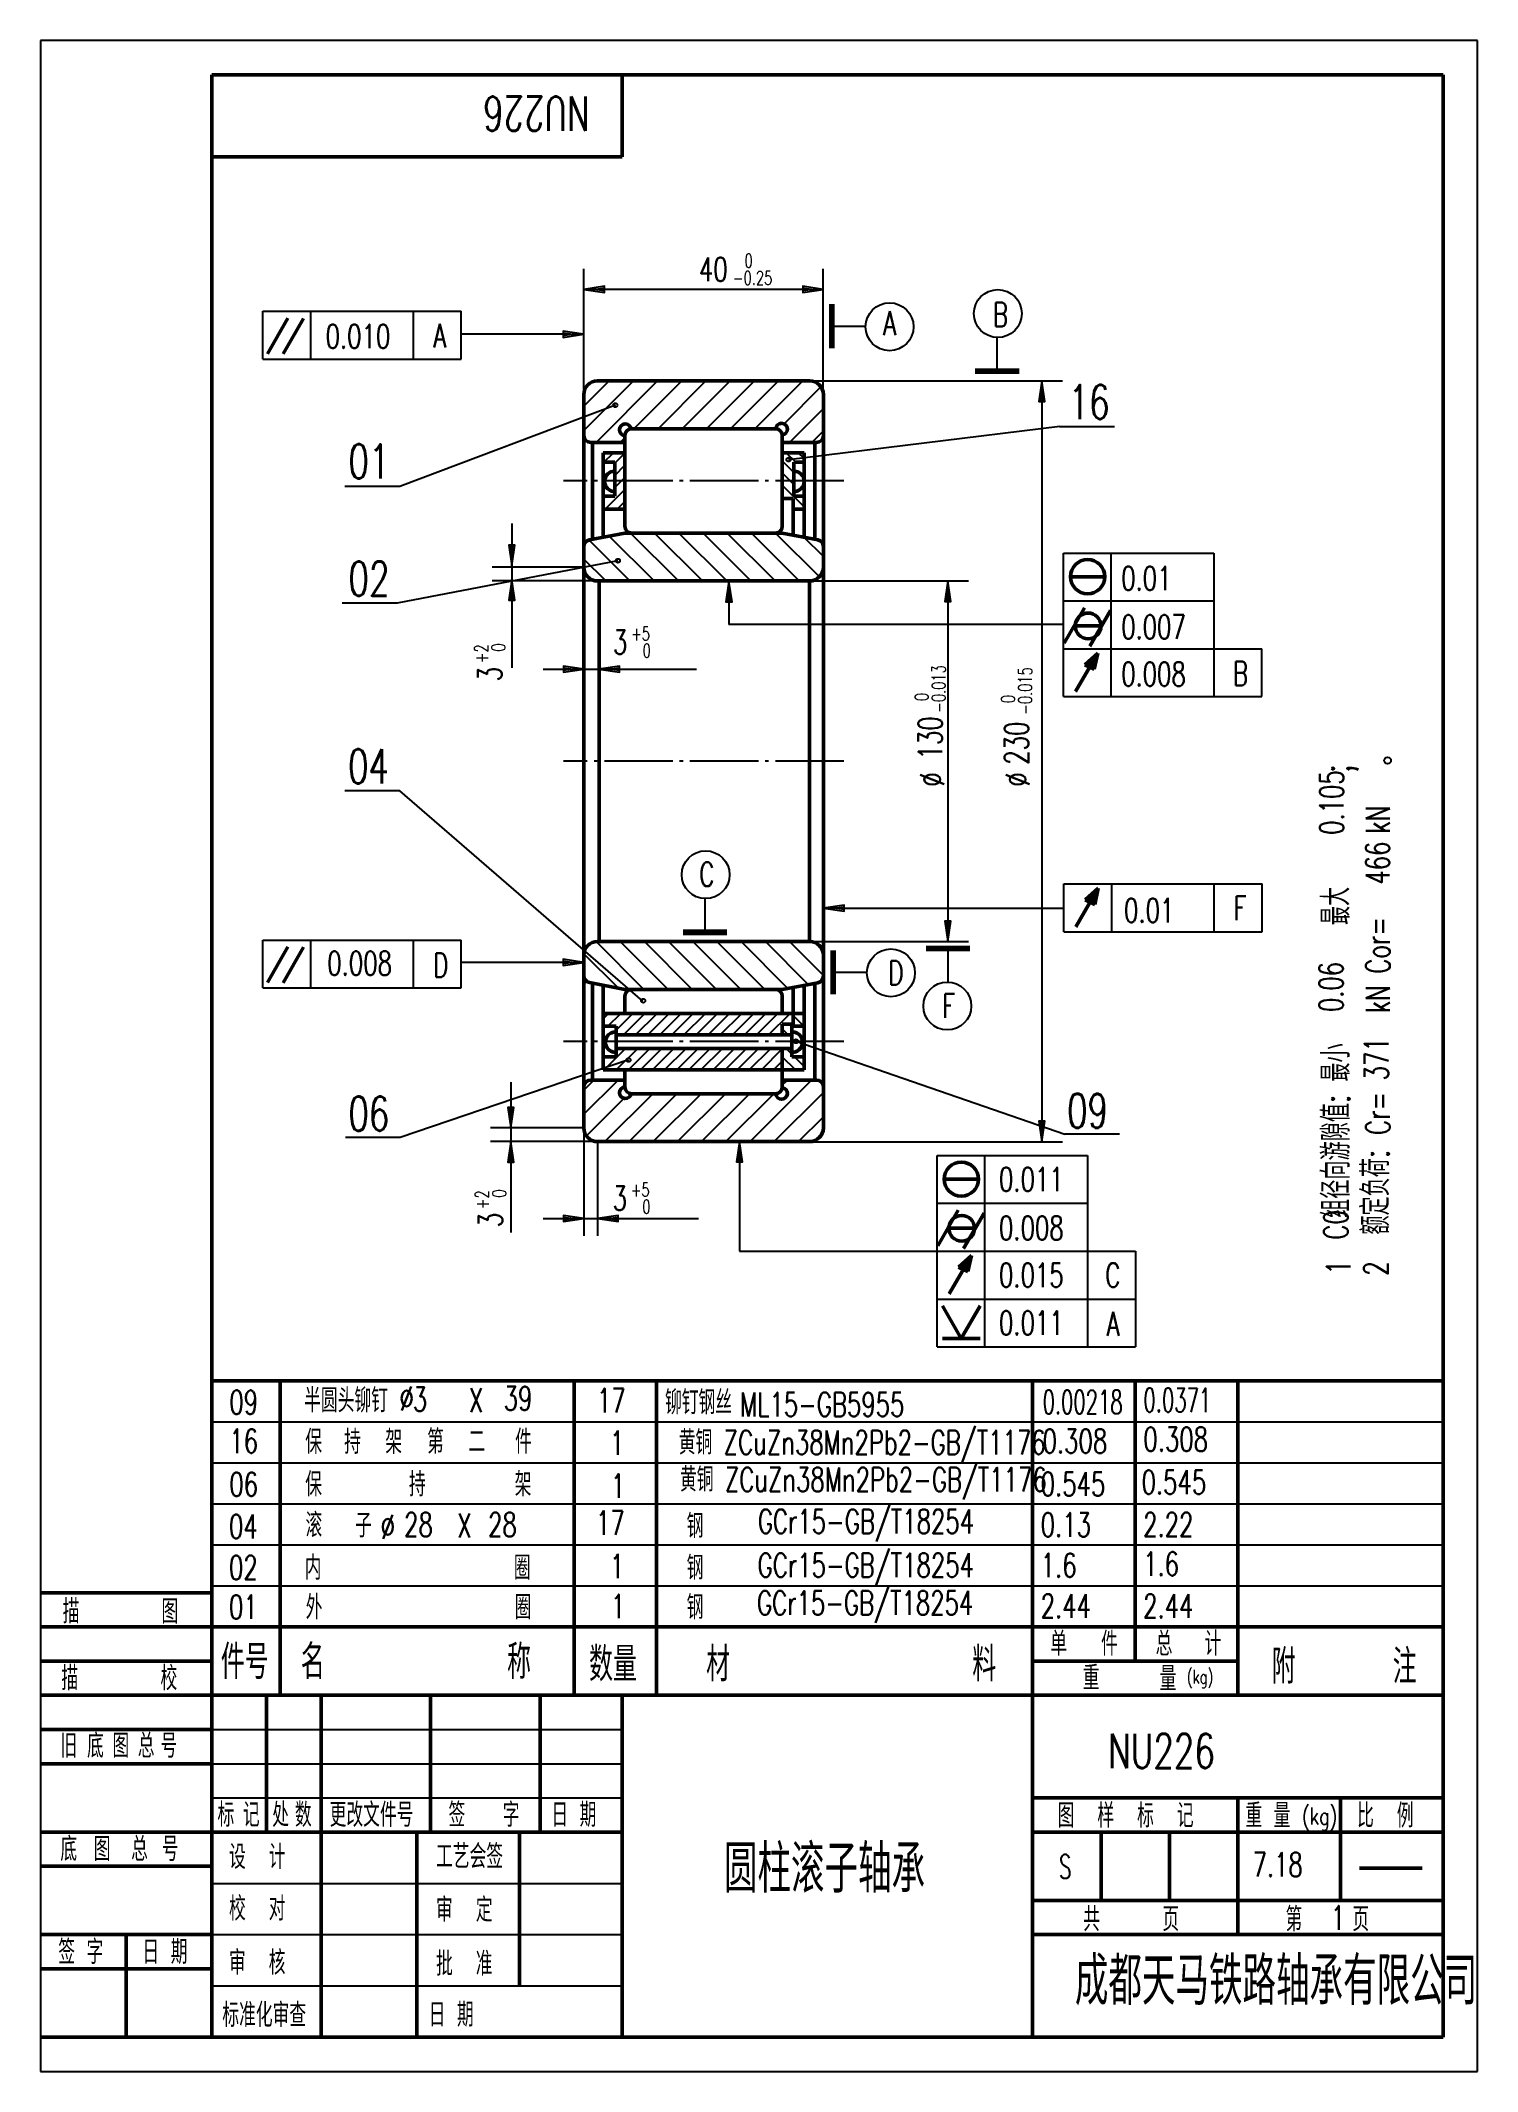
# Model space of a CAD drawing. Extents: x 0 to 210, y 0 to 297.
import ezdxf
from ezdxf.enums import TextEntityAlignment as Align

# ---------------------------------------------------------------- set-up
doc = ezdxf.new("R2010")
doc.units = 0
doc.header["$MEASUREMENT"] = 0
doc.linetypes.add('CENTER', pattern=[12.5, 10, -1, 0.5, -1])
doc.layers.get('0').update_dxf_attribs({"color": 6, "linetype": 'CONTINUOUS'})
doc.layers.get('DEFPOINTS').update_dxf_attribs({"linetype": 'CONTINUOUS'})
doc.layers.add('1', color=2, linetype='CONTINUOUS', lineweight=50)
for name, color, linetype in [('2', 6, 'CONTINUOUS'), ('3', 7, 'CENTER'), ('90', 7, 'CONTINUOUS')]:
    doc.layers.add(name, color=color, linetype=linetype)
doc.styles.add('HZ', font='SIMPLEX', dxfattribs={"width": 0.7, "bigfont": 'HZTXT'})
doc.dimstyles.get("Standard").update_dxf_attribs({"dimtxt": 0.18, "dimasz": 0.18, "dimexe": 0.18, "dimexo": 0.0625, "dimgap": 0.09, "dimtad": 0, "dimtih": 1, "dimtoh": 1, "dimdec": 4, "dimzin": 0, "dimdsep": 46, "dimtxsty": 'Standard', "dimcen": 0.09, "dimadec": 0, "dimazin": 0, "dimtfac": 1, "dimtdec": 4, "dimtofl": 0, "dimtmove": 0, "dimatfit": 3, "dimfxl": 0, "dimtolj": 1, "dimtzin": 0, "dimarcsym": 0})

# ---------------------------------------------------------------- blocks, each defined once
blk = doc.blocks.new('BLK', base_point=(1, 0))
for points in [[(0, 0), (1, 0), (0, 0.15), (0, -0.15), (1, 0)], [(0, 0.07), (0.5, 0), (0, -0.07)]]:
    blk.add_lwpolyline(points)
blk = doc.blocks.new('*D4')
at = {"color": 0, "linetype": 'ByBlock'}
for p, q in [((112.4, 247.24), (149.35, 247.24)), ((146.35, 244.24), (146.35, 138.97)), ((112.4, 135.97), (149.35, 135.97))]:
    blk.add_line(p, q, dxfattribs=at)
at = {"layer": 'DEFPOINTS', "color": 0, "linetype": 'ByBlock'}
for p in [(112.4, 247.24), (112.4, 135.97), (146.35, 135.97)]:
    blk.add_point(p, dxfattribs=at)
at = {"color": 0, "linetype": 'ByBlock', "xscale": 3, "yscale": 3, "zscale": 3}
for p, rotation in [((146.35, 247.24), 90), ((146.35, 135.97), 270)]:
    blk.add_blockref('BLK', p, dxfattribs=dict(at, rotation=rotation))
blk = doc.blocks.new('*D3')
at = {"color": 0, "linetype": 'ByBlock'}
for p, q in [((112.4, 214.97), (135.61, 214.97)), ((132.61, 211.97), (132.61, 165.24)), ((112.4, 162.24), (135.61, 162.24))]:
    blk.add_line(p, q, dxfattribs=at)
at = {"layer": 'DEFPOINTS', "color": 0, "linetype": 'ByBlock'}
for p in [(112.4, 214.97), (112.4, 162.24), (132.61, 162.24)]:
    blk.add_point(p, dxfattribs=at)
at = {"color": 0, "linetype": 'ByBlock', "xscale": 3, "yscale": 3, "zscale": 3}
for p, rotation in [((132.61, 214.97), 90), ((132.61, 162.24), 270)]:
    blk.add_blockref('BLK', p, dxfattribs=dict(at, rotation=rotation))
blk = doc.blocks.new('*D2')
at = {"color": 0, "linetype": 'ByBlock'}
for p, q in [((-152.5, 134.63), (-152.5, 153.01)), ((-117.5, 134.63), (-117.5, 153.01)), ((-120.5, 150.01), (-149.5, 150.01))]:
    blk.add_line(p, q, dxfattribs=at)
at = {"layer": 'DEFPOINTS', "color": 0, "linetype": 'ByBlock'}
for p in [(-152.5, 150.01), (-152.5, 134.63), (-117.5, 134.63)]:
    blk.add_point(p, dxfattribs=at)
at = {"color": 0, "linetype": 'ByBlock', "xscale": 3, "yscale": 3, "zscale": 3, "rotation": 180}
blk.add_blockref('BLK', (-152.5, 150.01), dxfattribs=at)
at = {"color": 0, "linetype": 'ByBlock', "xscale": 3, "yscale": 3, "zscale": 3}
blk.add_blockref('BLK', (-117.5, 150.01), dxfattribs=at)
blk = doc.blocks.new('ZL', base_point=(176.19, 35.82))
at = {"layer": '2', "style": 'HZ', "width": 0.7}
blk.add_text('重 量', height=3.5, dxfattribs=at).set_placement((176.34, 35.82))

msp = doc.modelspace()

# ---------------------------------------------------------------- linework, layer by layer
msp.add_line((109.30769, 235.72511), (148.96184, 240.59583))
at = {"layer": '1'}
for p, q in [((25, 292), (25, 5)), ((205, 292), (25, 292)), ((85, 280), (85, 292)), ((205, 5), (205, 292)), ((25, 280), (85, 280)), ((115.50856, 252.0402), (115.50856, 258.4402)), ((115.80856, 252.0402), (115.80856, 258.4402)), ((33.13615, 251.21145), (36.13615, 256.4076)), ((35.44561, 251.17109), (38.44561, 256.36725)), ((143.01981, 248.80816), (136.61981, 248.80816)), ((143.01981, 248.50816), (136.61981, 248.50816)), ((82.2306, 236.73661), (82.2306, 224.36387)), ((83.92654, 235.33504), (83.92654, 230.3715)), ((110.09844, 235.33504), (110.09844, 230.3715)), ((111.57758, 236.73661), (111.57758, 224.37218)), ((108.40409, 230.04894), (109.97519, 230.04894)), ((109.97519, 230.04894), (109.97519, 224.67627)), ((85.40409, 224.97443), (80.21516, 223.97611)), ((108.40409, 224.97443), (113.59054, 223.99017)), ((150.49489, 218.59371), (155.49489, 218.59371)), ((150.64608, 218.59371), (150.64608, 218.59371)), ((149.5826, 208.85806), (152.5826, 214.05421)), ((151.29159, 211.42702), (155.02953, 211.42702)), ((153.36322, 208.44239), (156.36322, 213.63854)), ((151.26157, 201.79399), (154.51157, 207.42316)), ((154.51157, 207.42316), (152.62612, 205.7234)), ((152.62612, 205.7234), (154.00872, 205.06458)), ((153.90364, 206.40498), (153.04797, 205.56499)), ((153.93366, 206.44072), (153.67846, 205.26117)), ((154.51157, 207.42316), (154.00872, 205.06458)), ((151.32161, 167.40153), (154.57161, 173.03069)), ((154.57161, 173.03069), (152.68617, 171.33093)), ((154.57161, 173.03069), (154.06877, 170.67211)), ((152.68617, 171.33093), (154.06877, 170.67211)), ((153.96369, 172.01251), (153.10802, 171.17252)), ((153.99371, 172.04825), (153.73851, 170.8687)), ((100.31127, 166.73644), (93.91127, 166.73644)), ((100.31127, 166.43644), (93.91127, 166.43644)), ((33.13615, 159.25391), (36.13615, 164.45006)), ((35.44561, 159.21355), (38.44561, 164.40971)), ((115.71087, 157.55313), (115.71087, 163.95313)), ((116.01087, 157.55313), (116.01087, 163.95313)), ((129.41406, 164.38115), (135.81406, 164.38115)), ((129.41406, 164.08115), (135.81406, 164.08115)), ((85.40409, 158.23661), (80.21516, 159.23493)), ((82.2306, 146.47443), (82.2306, 158.84717)), ((108.40409, 158.23661), (113.59054, 159.22087)), ((109.97519, 153.1621), (109.97519, 158.53476)), ((111.57758, 146.47443), (111.57758, 158.83886)), ((84.12028, 148.37071), (84.12028, 152.86529)), ((109.77694, 151.60552), (84.12028, 151.60552)), ((108.40409, 153.1621), (109.97519, 153.1621)), ((109.77691, 148.37061), (109.77695, 152.86518)), ((109.77692, 149.60552), (84.12028, 149.60552)), ((109.77691, 148.37061), (111.57758, 148.37061)), ((132.02761, 130.49327), (137.02761, 130.49327)), ((132.1788, 130.49327), (132.1788, 130.49327)), ((131.11533, 120.75762), (134.11533, 125.95377)), ((134.89594, 120.34195), (137.89594, 125.5381)), ((132.82431, 123.32658), (136.56225, 123.32658)), ((132.79429, 113.69355), (136.04429, 119.32272)), ((136.04429, 119.32272), (134.15884, 117.62296)), ((136.04429, 119.32272), (135.54145, 116.96414)), ((134.15884, 117.62296), (135.54145, 116.96414)), ((135.43636, 118.30454), (134.58069, 117.46455)), ((135.46639, 118.34028), (135.21119, 117.16073)), ((132.79429, 113.69355), (132.79429, 113.69355)), ((134.55351, 107.19397), (131.80351, 111.95711)), ((134.55351, 107.19397), (137.30351, 111.95711)), ((131.80351, 107.19397), (137.30351, 107.19397)), ((25, 101), (205, 101)), ((35, 101), (35, 55)), ((78, 101), (78, 55)), ((90, 101), (90, 55)), ((145, 101), (145, 5)), ((160, 101), (160, 60)), ((175, 101), (175, 55)), ((0, 70), (25, 70)), ((0, 65), (25, 65)), ((25, 65), (205, 65)), ((0, 60), (25, 60)), ((145, 60), (175, 60)), ((0, 55), (25, 55)), ((25, 55), (205, 55)), ((33, 55), (33, 35)), ((41, 55), (41, 5)), ((57, 55), (57, 35)), ((73, 55), (73, 35)), ((85, 55), (85, 5)), ((0, 50), (25, 50)), ((0, 45), (25, 45)), ((145, 40), (205, 40)), ((175, 40), (175, 20)), ((190, 40), (190, 25)), ((0, 35), (25, 35)), ((25, 35), (85, 35)), ((55, 35), (55, 5)), ((70, 35), (70, 12.5)), ((145, 35), (205, 35)), ((155, 35), (155, 25)), ((165, 35), (165, 25)), ((0, 30), (25, 30)), ((192.75137, 29.70332), (201.9536, 29.70332)), ((145, 25), (205, 25)), ((0, 20), (25, 20)), ((12.5, 20), (12.5, 5)), ((145, 20), (205, 20)), ((0, 15), (25, 15)), ((0, 5), (205, 5))]:
    msp.add_line(p, q, dxfattribs=at)
at = {"layer": '1', "color": 2}
for p, q in [((112.40409, 247.23661), (81.40409, 247.23661)), ((79.40415, 245.23661), (79.40415, 137.97443)), ((114.40415, 245.23661), (114.40415, 137.97443)), ((80.40409, 238.23661), (85.40409, 238.23661)), ((80.65749, 224.06121), (80.65749, 238.23661)), ((85.40409, 239.23661), (85.40409, 225.97443)), ((107.40409, 240.23661), (86.40409, 240.23661)), ((108.40409, 225.97443), (108.40409, 239.34685)), ((113.40409, 238.23661), (108.40409, 238.23661)), ((113.15069, 238.23661), (113.15069, 224.07364)), ((82.2306, 236.73661), (85.40409, 236.73661)), ((82.2755, 235.33504), (83.92654, 235.33504)), ((108.40409, 236.73661), (111.57758, 236.73661)), ((110.09844, 235.33504), (111.57758, 235.33504)), ((82.2755, 230.3715), (83.92654, 230.3715)), ((110.09844, 230.3715), (111.57758, 230.3715)), ((82.2306, 228.47443), (85.40409, 228.47443)), ((109.97519, 228.47443), (111.57758, 228.47443)), ((108.40409, 224.97443), (85.40409, 224.97443)), ((112.40409, 217.97443), (81.40409, 217.97443)), ((81.64494, 217.97443), (81.64494, 165.23661)), ((112.40415, 217.97443), (112.40415, 165.23661)), ((112.40409, 165.23661), (81.40409, 165.23661)), ((80.65749, 159.14982), (80.65749, 144.97443)), ((108.40409, 158.23661), (85.40409, 158.23661)), ((113.15069, 144.97443), (113.15069, 159.1374)), ((82.2306, 154.73661), (111.57758, 154.73661)), ((85.40409, 154.73661), (85.40409, 157.23661)), ((108.40409, 157.23661), (108.40409, 154.73661)), ((82.2755, 152.86529), (84.12028, 152.86529)), ((108.40409, 153.1621), (108.40409, 151.60552)), ((111.62173, 152.86517), (109.77695, 152.86518)), ((108.40409, 149.60552), (108.40409, 143.86419)), ((82.2306, 146.47443), (111.57758, 146.47443)), ((82.2755, 148.37071), (84.12028, 148.37071)), ((85.40409, 143.97443), (85.40409, 146.47443)), ((80.40409, 144.97443), (85.40409, 144.97443)), ((107.40409, 142.97443), (86.40409, 142.97443)), ((113.40409, 144.97443), (108.40409, 144.97443)), ((112.40409, 135.97443), (81.40409, 135.97443))]:
    msp.add_line(p, q, dxfattribs=at)
at = {"layer": '1'}
for centre, radius in [((153.03296, 218.59371), 2.5), ((153.10051, 211.40021), 1.87837), ((134.56568, 130.49327), 2.5), ((134.63323, 123.29977), 1.87837)]:
    msp.add_circle(centre, radius, dxfattribs=at)
at = {"layer": '1', "color": 2}
for centre, radius, start, end in [((81.40409, 245.23661), 2, 90, 180), ((112.40409, 245.23661), 2, 0, 90), ((80.40409, 239.23661), 1, 180, 270), ((86.40409, 239.23661), 1, 90, 180), ((107.40409, 239.23661), 1, 0, 90), ((113.40409, 239.23661), 1, 270, 0), ((86.40409, 225.97443), 1, 180, 270), ((107.40409, 225.97443), 1, 270, 0), ((81.40409, 219.97443), 2, 180, 270), ((112.40409, 219.97443), 2, 270, 0), ((81.40409, 163.23661), 2, 90, 180), ((112.40409, 163.23661), 2, 0, 90), ((86.40409, 157.23661), 1, 90, 180), ((107.40409, 157.23661), 1, 0, 90), ((80.40409, 143.97443), 1, 90, 180), ((86.40409, 143.97443), 1, 180, 270), ((107.40409, 143.97443), 1, 270, 0), ((113.40409, 143.97443), 1, 0, 90), ((81.40409, 137.97443), 2, 180, 270), ((112.40409, 137.97443), 2, 270, 0)]:
    msp.add_arc(centre, radius, start, end, dxfattribs=at)
at = {"layer": '1'}
for centre, radius, start, end in [((85.44986, 240.08335), 0.84797, 6.1570829, 266.9060508), ((108.30712, 240.18926), 0.84797, 276.1570829, 176.9060508), ((83.92654, 232.53609), 1.5, 90, 270), ((110.09844, 232.53609), 1.5, 270, 90), ((80.40409, 222.99412), 1, 100.8902673, 180), ((113.40409, 223.0077), 1, 0, 79.2544537), ((80.40409, 160.21692), 1, 180, 259.1097327), ((113.40409, 160.20333), 1, 280.7455463, 360), ((84.03829, 150.53609), 1.5, 86.8666518, 273.1333482), ((109.85892, 150.53599), 1.5, 266.8661957, 93.1328922), ((85.44986, 143.12769), 0.84797, 93.0939492, 353.8429171), ((108.30712, 143.02178), 0.84797, 183.0939492, 83.8429171)]:
    msp.add_arc(centre, radius, start, end, dxfattribs=at)
at = {"layer": '2'}
for p, q in [((0, 297), (0, 0)), ((210, 297), (0, 297)), ((210, 0), (210, 297)), ((32.48829, 250.42047), (32.48829, 257.42047)), ((32.48829, 257.42047), (61.48829, 257.42047)), ((39.48829, 250.42047), (39.48829, 257.42047)), ((54.48829, 250.42047), (54.48829, 257.42047)), ((61.48829, 250.42047), (61.48829, 257.42047)), ((76.47241, 254.04849), (61.48829, 254.04849)), ((115.50856, 255.2402), (120.50856, 255.2402)), ((139.81981, 248.50816), (139.81981, 253.50816)), ((32.48829, 250.42047), (61.48829, 250.42047)), ((79.40409, 243.53121), (83.10949, 247.23661)), ((79.40415, 239.99573), (86.64502, 247.23661)), ((81.18056, 238.23661), (90.18056, 247.23661)), ((86.71609, 240.23661), (93.71609, 247.23661)), ((90.25162, 240.23661), (97.25162, 247.23661)), ((93.78716, 240.23661), (100.78716, 247.23661)), ((97.32269, 240.23661), (104.32269, 247.23661)), ((100.85822, 240.23661), (107.85822, 247.23661)), ((104.39376, 240.23661), (111.39376, 247.23661)), ((84.00597, 243.68271), (52.48122, 231.79781)), ((108.65519, 240.9625), (114.05631, 246.36363)), ((109.46483, 238.23661), (114.40409, 243.17588)), ((84.71609, 238.23661), (85.40409, 238.92461)), ((112.78357, 238.26832), (114.44988, 239.93042)), ((148.94193, 240.54415), (156.94193, 240.54415)), ((82.2306, 235.25856), (83.70865, 236.73661)), ((83.92654, 235.18673), (85.40409, 236.66428)), ((83.92654, 233.41896), (85.40409, 234.89652)), ((110.09844, 233.84835), (108.40409, 235.5427)), ((110.37951, 235.33504), (108.97795, 236.73661)), ((111.57758, 235.90474), (110.74571, 236.73661)), ((52.48122, 231.79781), (44.48122, 231.79781)), ((83.92654, 231.6512), (85.40409, 233.12875)), ((110.09844, 232.08059), (108.40409, 233.77493)), ((111.57758, 228.83367), (108.40409, 232.00716)), ((82.2306, 229.95526), (82.64684, 230.3715)), ((82.51754, 228.47443), (85.40409, 231.36098)), ((84.2853, 228.47443), (85.40409, 229.59322)), ((86.14118, 217.97443), (80.15341, 223.96219)), ((89.67671, 217.97443), (83.11678, 224.53436)), ((93.21225, 217.97443), (86.33234, 224.85433)), ((96.74778, 217.97443), (89.74778, 224.97443)), ((100.28331, 217.97443), (93.28331, 224.97443)), ((103.81885, 217.97443), (96.81885, 224.97443)), ((107.35438, 217.97443), (100.35438, 224.97443)), ((110.88992, 217.97443), (103.88992, 224.97443)), ((113.82894, 218.57093), (107.56108, 224.83879)), ((114.40409, 221.53132), (111.55987, 224.37554)), ((84.38127, 220.93495), (52.09091, 214.75122)), ((82.60564, 217.97443), (79.40409, 221.17598)), ((149.49017, 222.06124), (171.49017, 222.06124)), ((149.49017, 201.06124), (149.49017, 222.06124)), ((156.49017, 201.06124), (156.49017, 222.06124)), ((171.49017, 222.06124), (171.49017, 201.06124)), ((52.09091, 214.75122), (44.09091, 214.75122)), ((100.60901, 215.16478), (100.60901, 211.60574)), ((149.49017, 215.06124), (171.49017, 215.06124)), ((149.49017, 211.60574), (100.60901, 211.60574)), ((149.49017, 208.06124), (178.49017, 208.06124)), ((178.49017, 201.06124), (178.49017, 208.06124)), ((149.49017, 201.06124), (178.49017, 201.06124)), ((52.48122, 187.26069), (44.48122, 187.26069)), ((88.0424, 156.54013), (52.48122, 187.26069)), ((149.55022, 166.66877), (149.55022, 173.66877)), ((149.55022, 173.66877), (178.55022, 173.66877)), ((156.55022, 166.66877), (156.55022, 173.66877)), ((171.55022, 166.66877), (171.55022, 173.66877)), ((178.55022, 166.66877), (178.55022, 173.66877)), ((97.11127, 166.43644), (97.11127, 171.43644)), ((117.43638, 170.11807), (149.55022, 170.11807)), ((149.55022, 166.66877), (178.55022, 166.66877)), ((32.48829, 165.46293), (61.48829, 165.46293)), ((32.48829, 158.46293), (32.48829, 165.46293)), ((39.48829, 158.46293), (39.48829, 165.46293)), ((54.48829, 158.46293), (54.48829, 165.46293)), ((61.48829, 158.46293), (61.48829, 165.46293)), ((84.46313, 158.41764), (79.41703, 163.46374)), ((88.1797, 158.23661), (81.19107, 165.22523)), ((91.71523, 158.23661), (84.71523, 165.23661)), ((95.25076, 158.23661), (88.25076, 165.23661)), ((98.7863, 158.23661), (91.7863, 165.23661)), ((102.32183, 158.23661), (95.32183, 165.23661)), ((105.85737, 158.23661), (98.85737, 165.23661)), ((109.23518, 158.39433), (102.3929, 165.23661)), ((112.20678, 158.95827), (105.92843, 165.23661)), ((114.40415, 160.29643), (109.46397, 165.23661)), ((132.61406, 164.38115), (132.61406, 159.38115)), ((76.54747, 162.19818), (61.48829, 162.19818)), ((115.71087, 160.75313), (120.71087, 160.75313)), ((32.48829, 158.46293), (61.48829, 158.46293)), ((82.2306, 153.94128), (83.02593, 154.73661)), ((82.92237, 152.86529), (84.7937, 154.73661)), ((84.12028, 152.29542), (86.56146, 154.73661)), ((85.19814, 151.60552), (88.32923, 154.73661)), ((86.96591, 151.60552), (90.097, 154.73661)), ((88.73367, 151.60552), (91.86477, 154.73661)), ((90.50144, 151.60552), (93.63253, 154.73661)), ((92.26921, 151.60552), (95.4003, 154.73661)), ((94.03697, 151.60552), (97.16807, 154.73661)), ((95.80474, 151.60552), (98.93583, 154.73661)), ((97.57251, 151.60552), (100.7036, 154.73661)), ((99.34028, 151.60552), (102.47137, 154.73661)), ((101.10804, 151.60552), (104.23913, 154.73661)), ((102.87581, 151.60552), (106.0069, 154.73661)), ((104.64358, 151.60552), (107.77467, 154.73661)), ((106.41134, 151.60552), (109.54244, 154.73661)), ((109.25622, 151.60552), (108.40409, 152.45765)), ((109.77695, 152.85256), (109.46741, 153.1621)), ((111.57758, 152.81969), (109.97519, 154.42209)), ((82.37035, 146.47443), (85.50144, 149.60552)), ((84.13812, 146.47443), (87.26921, 149.60552)), ((85.90588, 146.47443), (89.03697, 149.60552)), ((87.67365, 146.47443), (90.80474, 149.60552)), ((89.44142, 146.47443), (92.57251, 149.60552)), ((91.20918, 146.47443), (94.34028, 149.60552)), ((92.97695, 146.47443), (96.10804, 149.60552)), ((94.74472, 146.47443), (97.87581, 149.60552)), ((96.51248, 146.47443), (99.64358, 149.60552)), ((98.28025, 146.47443), (101.41134, 149.60552)), ((100.04802, 146.47443), (103.17911, 149.60552)), ((101.81579, 146.47443), (104.94688, 149.60552)), ((103.58355, 146.47443), (106.71464, 149.60552)), ((105.35132, 146.47443), (108.40409, 149.5272)), ((109.77692, 148.78153), (108.95292, 149.60552)), ((110.40495, 150.65624), (149.69756, 137.05814)), ((85.92748, 147.92476), (52.54126, 136.59472)), ((82.2306, 148.10245), (82.49887, 148.37071)), ((107.11909, 146.47443), (108.40409, 147.75943)), ((110.31625, 146.47443), (108.40409, 148.38658)), ((111.57758, 146.98086), (110.18783, 148.37061)), ((79.40415, 143.50822), (80.87035, 144.97443)), ((79.40415, 139.97269), (84.40588, 144.97443)), ((82.47695, 135.97443), (89.47695, 142.97443)), ((86.01248, 135.97443), (93.01248, 142.97443)), ((89.54802, 135.97443), (96.54802, 142.97443)), ((93.08355, 135.97443), (100.08355, 142.97443)), ((96.61909, 135.97443), (103.61909, 142.97443)), ((100.15462, 135.97443), (107.15462, 142.97443)), ((103.69015, 135.97443), (112.69015, 144.97443)), ((107.22569, 135.97443), (114.40415, 143.15288)), ((108.40409, 144.2239), (109.15462, 144.97443)), ((79.77759, 136.8106), (85.26672, 142.29973)), ((110.76122, 135.97443), (114.40415, 139.61735)), ((157.69756, 137.05814), (149.69756, 137.05814)), ((52.54126, 136.59472), (44.54126, 136.59472)), ((102.15523, 136.00369), (102.15523, 119.9608)), ((102.15523, 136.00369), (102.15523, 136.00369)), ((131.0229, 133.9608), (153.0229, 133.9608)), ((131.0229, 105.9608), (131.0229, 133.9608)), ((138.0229, 105.9608), (138.0229, 133.9608)), ((153.0229, 133.9608), (153.0229, 105.9608)), ((131.0229, 126.9608), (153.0229, 126.9608)), ((102.15523, 119.9608), (160.0229, 119.9608)), ((160.0229, 119.9608), (160.0229, 105.9608)), ((131.0229, 112.9608), (160.0229, 112.9608)), ((131.0229, 105.9608), (160.0229, 105.9608)), ((25, 95), (205, 95)), ((25, 89), (205, 89)), ((25, 83), (205, 83)), ((25, 77), (205, 77)), ((25, 71), (205, 71)), ((25, 50), (85, 50)), ((25, 45), (85, 45)), ((25, 40), (85, 40)), ((25, 27.5), (85, 27.5)), ((25, 20), (85, 20)), ((25, 12.5), (85, 12.5)), ((0, 0), (210, 0))]:
    msp.add_line(p, q, dxfattribs=at)
at = {"layer": '2', "linetype": 'ByBlock'}
for p, q in [((68.87409, 226.36804), (68.87409, 205.27904)), ((79.40415, 219.97443), (65.97681, 219.97443)), ((81.64494, 217.97443), (65.97681, 217.97443)), ((73.43767, 205.06894), (95.85027, 205.06894)), ((68.73809, 144.6895), (68.73809, 122.68903)), ((79.40415, 137.97443), (65.73809, 137.97443)), ((79.40415, 137.97443), (79.40415, 122.18861)), ((81.40409, 135.97443), (65.73809, 135.97443)), ((81.40409, 135.97443), (81.40409, 122.18861)), ((73.43767, 124.72213), (96.1355, 124.72213))]:
    msp.add_line(p, q, dxfattribs=at)
at = {"layer": '2'}
for centre, radius in [((124.08297, 255.15013), 3.5), ((139.90988, 257.08257), 3.5), ((84.00597, 243.68271), 0.3), ((109.30769, 235.72511), 0.3), ((84.38127, 220.93495), 0.3), ((196.86883, 191.71704), 0.5), ((97.20134, 175.01084), 3.5), ((124.28528, 160.66306), 3.5), ((132.52399, 155.80674), 3.5), ((88.07417, 156.57691), 0.3), ((110.40495, 150.65624), 0.3), ((85.92748, 147.92476), 0.3)]:
    msp.add_circle(centre, radius, dxfattribs=at)
at = {"layer": '3'}
for p, q in [((117.40409, 232.60552), (76.40409, 232.60552)), ((117.40415, 191.60552), (76.40415, 191.60552)), ((117.40409, 150.60552), (76.40409, 150.60552))]:
    msp.add_line(p, q, dxfattribs=at)

# ---------------------------------------------------------------- block references
at = {"layer": '2', "xscale": 3, "yscale": 3, "zscale": 3}
for p in [(79.35438, 254.04849), (79.39735, 162.19818)]:
    msp.add_blockref('BLK', p, dxfattribs=at)
at = {"layer": '2', "linetype": 'ByBlock', "xscale": 3, "yscale": 3, "zscale": 3}
for p, rotation in [((68.87409, 220.18889), 270), ((68.87409, 218.18889), 90), ((81.60564, 205.06894), 180), ((68.73809, 137.97443), 270), ((68.73809, 135.97443), 90), ((81.40409, 124.72213), 180)]:
    msp.add_blockref('BLK', p, dxfattribs=dict(at, rotation=rotation))
at = {"layer": '2', "xscale": 3, "yscale": 3, "zscale": 3}
for p, rotation in [((100.60901, 217.93244), 90), ((114.43487, 170.11807), 180), ((102.15523, 136.00369), 90)]:
    msp.add_blockref('BLK', p, dxfattribs=dict(at, rotation=rotation))
at = {"layer": '2', "linetype": 'ByBlock', "xscale": 3, "yscale": 3, "zscale": 3}
for p in [(79.40409, 205.06894), (79.40415, 124.72213)]:
    msp.add_blockref('BLK', p, dxfattribs=at)
at = {"layer": '2'}
msp.add_blockref('ZL', (175.93817, 35.65471), dxfattribs=at)

# ---------------------------------------------------------------- texts
at = {"layer": '2', "style": 'HZ'}
for s, height, width, p in [('B', 3.5, 0.7, (139.18931, 255.1923)), ('A', 3.5, 0.7, (57.40786, 252.10044)), ('16', 5, 0.7, (150.26297, 241.65222)), ('01', 5, 0.7, (45.00534, 232.97736)), ('02', 5, 0.7, (45.00534, 215.80567)), ('B', 3.5, 0.7, (174.28965, 202.70547)), ('04', 5, 0.7, (44.91527, 188.36876)), ('C', 3.5, 0.7, (96.2706, 173.33504)), ('F', 3.5, 0.7, (174.39473, 168.36662)), ('D', 3.5, 0.7, (57.40786, 160.03567)), ('D', 3.5, 0.7, (123.92232, 158.91231)), ('F', 3.5, 0.7, (131.80343, 154.06899)), ('09', 5, 0.7, (150.02654, 137.98749)), ('06', 5, 0.7, (44.97532, 137.55981)), ('C', 3.5, 0.7, (155.61221, 114.70023)), ('A', 3.5, 0.7, (155.82237, 107.58716)), ('09', 3.5, 0.7, (27.59167, 96.11581)), ('半圆头铆钉', 3.5, 0.7, (38.51698, 96.37314)), ('%%c', 3.5, 0.7, (52.44907, 96.67631)), ('X', 3.5, 0.7, (62.60931, 96.40783)), ('铆钉钢丝', 3.5, 0.7, (91.25783, 96.08678)), ('ML15-GB5955', 3.5, 0.7, (102.21996, 95.795)), ('16', 3.5, 0.7, (27.59167, 90.4325)), ('保', 3.5, 0.7, (38.67037, 90.3074)), ('持', 3.5, 0.7, (44.35984, 90.3074)), ('架', 3.5, 0.7, (50.37956, 90.3074)), ('第', 3.5, 0.7, (56.48936, 90.34314)), ('二', 3.5, 0.7, (62.5241, 90.34314)), ('件', 3.5, 0.7, (69.35447, 90.34314)), ('1', 3.5, 0.7, (83.21534, 90.16756)), ('06', 3.5, 0.7, (27.59167, 84.1058)), ('保', 3.5, 0.7, (38.67037, 84.0952)), ('持', 3.5, 0.7, (53.83228, 84.0952)), ('架', 3.5, 0.7, (69.29442, 84.0952)), ('1', 3.5, 0.7, (83.35533, 83.87581)), ('04', 3.5, 0.7, (27.53162, 77.93995)), ('滚', 3.5, 0.7, (38.7154, 78.13654)), ('子', 3.5, 0.7, (45.96881, 78.09486)), ('%%c', 3.5, 0.7, (49.70081, 77.88072)), ('X', 3.5, 0.7, (60.8905, 78.08846)), ('钢', 3.5, 0.7, (94.43917, 78.01144)), ('02', 3.5, 0.7, (27.53162, 71.93495)), ('内', 3.5, 0.7, (38.59531, 71.8992)), ('圈', 3.5, 0.7, (69.15931, 71.8992)), ('1', 3.5, 0.7, (83.21534, 72.13123)), ('钢', 3.5, 0.7, (94.43917, 71.8992)), ('描', 3.5, 0.7, (3.22753, 65.50101)), ('图', 3.5, 0.7, (17.66888, 65.50101)), ('01', 3.5, 0.7, (27.53162, 66.16228)), ('外', 3.5, 0.7, (38.74543, 66.12653)), ('圈', 3.5, 0.7, (69.27941, 66.12653)), ('1', 3.5, 0.7, (83.35533, 66.25893)), ('钢', 3.5, 0.7, (94.43917, 66.12653)), ('件号', 5, 0.7, (26.33068, 57.38711)), ('名', 5, 0.7, (38.02486, 57.38711)), ('称', 5, 0.7, (68.18355, 57.38711)), ('数量', 5, 0.7, (80.16295, 57.04754)), ('材', 5, 0.7, (97.27639, 57.04754)), ('料', 5, 0.7, (136.17194, 57.04754)), ('单', 3.5, 0.7, (147.5809, 60.7828)), ('件', 3.5, 0.7, (154.99672, 60.7828)), ('总', 3.5, 0.7, (162.983, 60.7828)), ('计', 3.5, 0.7, (170.1136, 60.7828)), ('描', 3.5, 0.7, (3.03238, 55.74288)), ('校', 3.5, 0.7, (17.51876, 55.74288)), ('重', 3.5, 0.7, (152.32463, 55.7965)), ('量', 3.5, 0.7, (163.55344, 55.68926)), ('附', 5, 0.7, (179.94632, 56.70797)), ('注', 5, 0.7, (197.63021, 56.70797)), ('(kg)', 2, 0.7, (167.54658, 56.70797)), ('旧', 3.5, 0.7, (2.88226, 45.85964)), ('底', 3.5, 0.7, (6.78533, 45.85964)), ('图', 3.5, 0.7, (10.49324, 45.85964)), ('总', 3.5, 0.7, (14.20115, 45.85964)), ('号', 3.5, 0.7, (17.51876, 45.85964)), ('标', 3.5, 0.7, (25.8503, 35.76194)), ('记', 3.5, 0.7, (29.55821, 35.76194)), ('处', 3.5, 0.7, (33.85158, 35.76194)), ('数', 3.5, 0.7, (37.16919, 35.76194)), ('更改文件号', 3.5, 0.7, (42.24318, 35.76194)), ('签   字', 3.5, 0.7, (59.61182, 35.76194)), ('日 期', 3.5, 0.7, (74.63862, 35.76194)), ('图  样  标  记', 3.5, 0.7, (148.64674, 35.65471)), ('比  例', 3.5, 0.7, (192.42112, 35.65471)), ('底', 3.5, 0.7, (2.88226, 30.75777)), ('图', 3.5, 0.7, (7.7611, 30.75777)), ('总', 3.5, 0.7, (13.22539, 30.75777)), ('号', 3.5, 0.7, (17.71391, 30.75777)), ('设  计', 3.5, 0.7, (27.53162, 29.61396)), ('工艺会签', 3.5, 0.7, (57.79539, 29.68545)), ('圆柱滚子轴承', 7, 0.7, (99.87343, 26.12892)), ('S', 3.5, 0.6, (148.84189, 28.20207)), ('校  对', 3.5, 0.7, (27.53162, 22.05409)), ('审  定', 3.5, 0.7, (57.79539, 21.87537)), ('共     页', 3.5, 0.7, (152.38467, 20.49923)), ('第    页', 3.5, 0.7, (181.97291, 20.49923)), ('1', 3.5, 0.7, (188.58732, 20.71679)), ('签 字', 3.5, 0.7, (2.58203, 15.70952)), ('日 期', 3.5, 0.7, (14.87668, 15.70952)), ('审  核', 3.5, 0.7, (27.53162, 14.15465)), ('批  准', 3.5, 0.7, (57.79539, 13.97593)), ('标准化审查', 3.5, 0.7, (26.55586, 6.48755)), ('日 期', 3.5, 0.7, (56.71454, 6.54117))]:
    msp.add_text(s, height=height, dxfattribs=dict(at, width=width)).set_placement(p)
at = {"layer": '2', "style": 'HZ', "width": 0.7}
msp.add_text('A', height=3.5, dxfattribs=at).set_placement((124.10246, 253.92339), align=Align.CENTER)
for s, height, p in [('  组径向游隙值: 最小        最大        ;', 4, (191.33908, 120.98253)), ('%%c', 3.5, (132.08125, 187.8943)), ('%%c', 3.5, (144.55604, 187.8943)), ('Cr=      kN Cor=      kN', 3.5, (197.21411, 136.95712)), ('额定负荷:', 4, (197.12403, 122.37354)), ('1', 3.5, (191.44723, 116.53907)), ('2', 3.5, (196.917, 116.36728))]:
    msp.add_text(s, height=height, rotation=90, dxfattribs=at).set_placement(p)
at = {"layer": '2', "style": 'HZ', "width": 0.761019}
msp.add_text('(kg)', height=2.5, dxfattribs=at).set_placement((184.3748, 36.08364), (189.53885, 36.08364), align=Align.FIT)
at = {"layer": '90', "style": 'HZ', "width": 0.7}
for s, height, rotation, p in [('NU226', 5, 180, (80.25013, 288.82386)), ('+2', 2, 90, (65.42128, 205.94262)), ('0', 2, 90, (67.92128, 207.64262)), ('3', 3.5, 90, (67.42128, 203.30929)), ('-0.013', 2, 90, (132.27496, 198.70465)), ('-0.015', 2, 90, (144.9029, 198.40651)), ('0', 2, 90, (129.77496, 200.40465)), ('0', 2, 90, (142.4029, 200.10651)), ('130', 3.5, 90, (131.77496, 191.87132)), ('230', 3.5, 90, (144.4029, 191.10651)), ('0.105', 3.5, 90, (190.45571, 180.84078)), ('466', 3.5, 90, (197.17965, 173.56664)), ('0.06', 3.5, 90, (190.36915, 154.91457)), ('371', 3.5, 90, (196.99317, 144.94152)), ('+2', 2, 90, (65.52331, 126.09555)), ('0', 2, 90, (68.02331, 127.79555)), ('3', 3.5, 90, (67.52331, 123.46222)), ('C0', 3.5, 90, (191.06936, 121.64759))]:
    msp.add_text(s, height=height, rotation=rotation, dxfattribs=at).set_placement(p)
at = {"layer": '90', "style": 'HZ'}
for s, height, width, p in [('40', 3.5, 0.7, (96.21847, 261.79649)), ('0', 2, 0.7, (102.88514, 263.79649)), ('-0.25', 2, 0.7, (101.18514, 261.29649)), ('0.010', 3.5, 0.7, (41.65301, 252.00315)), ('0.01', 3.5, 0.7, (157.94127, 216.61026)), ('+5', 2, 0.7, (86.29517, 209.28068)), ('0.007', 3.5, 0.7, (157.94127, 209.49719)), ('3', 3.5, 0.7, (83.66184, 207.28068)), ('0', 2, 0.7, (87.99517, 206.78068)), ('0.008', 3.5, 0.7, (157.94127, 202.60746)), ('0.01', 3.5, 0.7, (158.36152, 168.03805)), ('0.008', 3.5, 0.7, (41.89547, 160.31258)), ('0.011', 3.5, 0.7, (140.07499, 128.71256)), ('3', 3.5, 0.7, (83.6147, 125.94383)), ('+5', 2, 0.7, (86.24804, 127.94383)), ('0', 2, 0.7, (87.94804, 125.44383)), ('0.008', 3.5, 0.7, (140.07499, 121.59949)), ('0.015', 3.5, 0.7, (140.07499, 114.70977)), ('0.011', 3.5, 0.7, (140.07499, 107.70977)), ('3', 3.5, 0.7, (54.40196, 96.54374)), ('39', 3.5, 0.7, (67.68412, 96.68746)), ('0.00218', 3.5, 0.6, (146.44703, 96.14939)), ('0.0371', 3.5, 0.6, (161.19136, 96.4221)), ('黄铜 ZCuZn38Mn2Pb2-GB/T1176', 3.5, 0.7, (93.27005, 90.23518)), ('0.308', 3.5, 0.7, (146.44703, 90.42257)), ('0.308', 3.5, 0.7, (161.19136, 90.69528)), ('黄铜 ZCuZn38Mn2Pb2-GB/T1176', 3.5, 0.7, (93.44529, 84.80901)), ('0.545', 3.5, 0.7, (146.17399, 84.15034)), ('0.545', 3.5, 0.7, (160.91832, 84.42304)), ('28', 3.5, 0.7, (53.12717, 78.21767)), ('28', 3.5, 0.7, (65.4021, 78.21767)), ('GCr15-GB/T18254', 3.5, 0.7, (104.83593, 78.6827)), ('0.13', 3.5, 0.7, (146.17399, 78.20038)), ('2.22', 3.5, 0.7, (161.14801, 78.21666)), ('GCr15-GB/T18254', 3.5, 0.7, (104.81249, 72.28451)), ('1.6', 3.5, 0.7, (146.17399, 72.25614)), ('1.6', 3.5, 0.7, (161.14801, 72.47973)), ('GCr15-GB/T18254', 3.5, 0.7, (104.71858, 66.76535)), ('2.44', 3.5, 0.7, (146.17399, 66.31191)), ('2.44', 3.5, 0.7, (161.14801, 66.31388)), ('NU226', 5, 0.7, (156.04328, 44.35017)), ('7.18', 3.5, 0.7, (177.13485, 28.49767)), ('成都天马铁路轴承有限公司', 7, 0.7, (151.16968, 9.72146))]:
    msp.add_text(s, height=height, dxfattribs=dict(at, width=width)).set_placement(p)
at = {"layer": '90', "style": 'HZ', "width": 0.7}
for p in [(83.41085, 96.37468), (83.27086, 78.47817)]:
    msp.add_text('17', height=3.5, dxfattribs=at).set_placement(p, align=Align.CENTER)

# ---------------------------------------------------------------- dimensions: what is measured, and where the dimension line sits
at = {"layer": '2'}
dim = msp.add_linear_dim(base=(79.40415, 260.62201), p1=(114.40415, 245.23661), p2=(79.40415, 245.23661), text=' ', dimstyle='Standard', dxfattribs=at)
dim.commit()
dim.dimension.update_dxf_attribs({"geometry": '*D2', "text_midpoint": (96.90415, 264.12201), "insert": (231.90033, 110.60991)})
dim = msp.add_linear_dim(base=(146.34993, 135.97443), p1=(112.40409, 247.23661), p2=(112.40409, 135.97443), angle=90, text='  ', dimstyle='Standard', dxfattribs=at)
dim.commit()
dim.dimension.update_dxf_attribs({"geometry": '*D4', "text_midpoint": (142.84993, 191.60552)})
dim = msp.add_linear_dim(base=(132.61415, 165.23661), p1=(112.40415, 217.97443), p2=(112.40415, 165.23661), angle=90, text=' ', dimstyle='Standard', dxfattribs=at)
dim.commit()
dim.dimension.update_dxf_attribs({"geometry": '*D3', "text_midpoint": (129.11415, 191.60552), "insert": (0, 3)})

doc.saveas('drawing.dxf')
